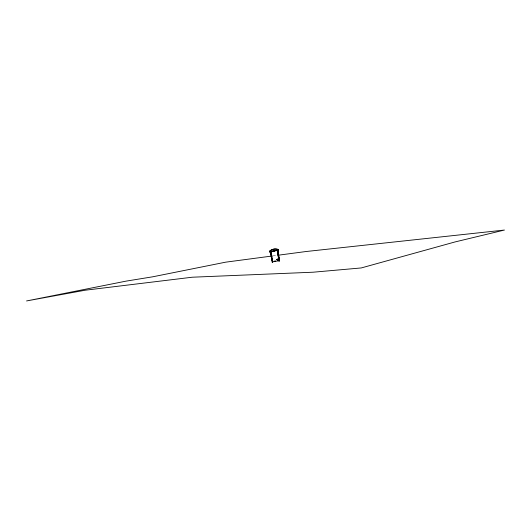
<?xml version="1.0" encoding="UTF-8"?>
<svg xmlns="http://www.w3.org/2000/svg" width="531" height="531" viewBox="0 0 531 531"><rect width="100%" height="100%" fill="white"/><g stroke="black" fill="none" stroke-linecap="round" stroke-linejoin="round"><path stroke-width="0.4" stroke-dasharray="2.65 1.99" d="M272.894 255.915L276.963 255.371"/><path stroke-width="0.8" d="M277.799 249.696L277.441 252.066L278.098 249.736M277.587 251.986L277.959 249.63L278.397 249.61L278.038 251.9M277.733 252.072L278.111 249.563M278.251 249.676L277.899 251.979L278.543 249.55L278.191 251.813L279.498 260.668M279.147 260.694L279.565 260.223M278.762 259.354L276.644 259.699L279.047 258.59M272.237 262.394L270.618 253.353L269.456 251.302L270.903 253.247L272.542 262.334L270.89 253.254M277.773 250.307L277.308 250.513L279.213 260.993L277.819 251.455M271.46 251.448L276.863 250.473M278.782 259.46L277.301 259.725L278.948 260.382M274.023 261.212L275.569 260.94M279.001 260.728L272.655 261.869L270.817 251.687M272.078 256.022L225.662 262.168L152.709 276.804L126.033 281.138L26.55 300.951L85.232 290.211L192.255 277.215L313.177 272.204L361.259 267.943L455.08 241.93L504.45 230.049L306.281 251.495L278.589 255.159M278.967 260.502L276.83 259.699M270.764 251.568L270.14 251.07L271.255 253.068M277.886 250.181L269.934 251.813L278.344 249.982L270.604 251.568M277.965 251.375L279.359 260.834L277.467 250.446L279.074 261.166L277.155 250.546M278.616 259.028L278.675 259.374M278.277 259.088L278.337 259.433M278.198 259.101L278.257 259.447M277.859 259.161L277.919 259.506M277.779 259.181L277.839 259.52M277.441 259.241L277.501 259.586M277.361 259.254L277.421 259.599M277.023 259.314L277.003 259.672M271.268 253.061L271.978 257.07M272.277 258.657L272.556 260.27M278.563 249.504L278.052 249.716A7.985 7.978 55 0 0 269.416 251.282L270.179 251.017A7.739 7.739 55.2 0 1 278.556 249.504"/></g></svg>
